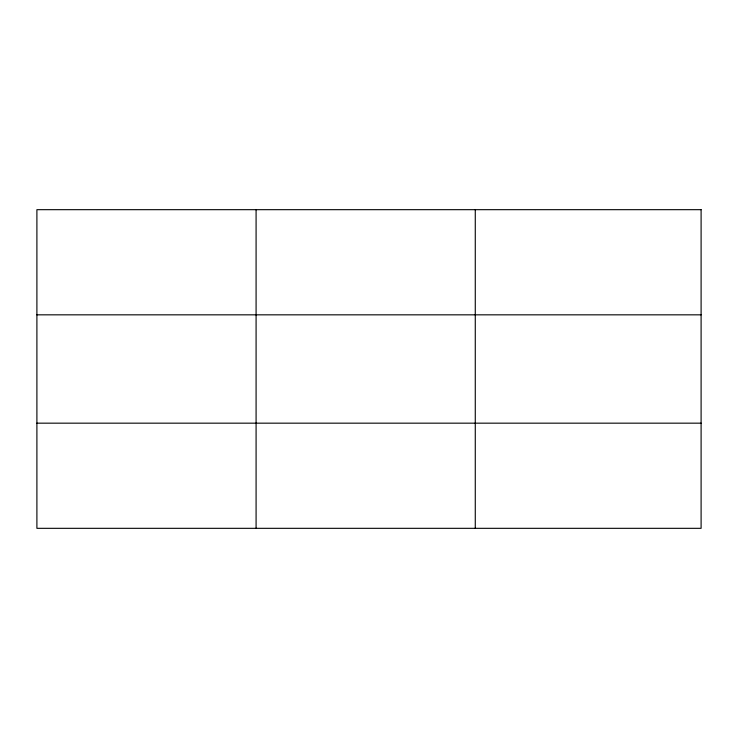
<?xml version="1.0" encoding="UTF-8"?>
<svg xmlns="http://www.w3.org/2000/svg" width="738" height="738" viewBox="0 0 738 738"><rect width="100%" height="100%" fill="white"/><g stroke="black" fill="none" stroke-linecap="round" stroke-linejoin="round"><path stroke-width="1.11" d="M256.086 528.325L256.086 209.675M475.272 528.325L475.272 209.675M36.9 314.831L701.1 314.831M36.9 423.169L701.1 423.169M701.1 209.675L701.1 528.325L36.9 528.325L36.9 209.675L701.1 209.675"/></g></svg>
